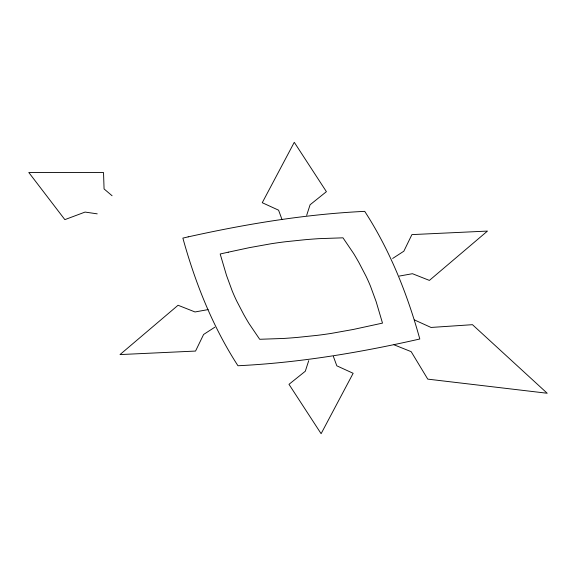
<?xml version="1.0" encoding="UTF-8"?>
<svg xmlns="http://www.w3.org/2000/svg" width="576" height="576" viewBox="0 0 576 576"><rect width="100%" height="100%" fill="white"/><g stroke="black" fill="none" stroke-linecap="round" stroke-linejoin="round"><path stroke-width="0.86" d="M306.67 215.338L310.097 204.761L326.405 191.671L294.278 142.308L262.253 202.709L278.582 210.182L282.024 219.578M308.722 360.662L305.302 371.239L288.986 384.329L321.113 433.692L353.146 373.291L336.816 365.818L333.374 356.422M214.834 327.204L203.609 334.462L195.545 351.065L120.01 354.578L178.063 305.258L195.019 311.962L208.116 309.6M392.63 258.466L403.848 251.201L411.912 234.605L487.454 231.084L429.401 280.411L412.438 273.708L399.348 276.062M97.222 213.847L85.068 212.076L64.858 219.636L28.8 172.498L103.529 172.534L104.069 188.935L112.082 195.746M394.02 344.801L411.163 351.648L427.766 379.13L547.2 393.25L472.471 324.684L431.021 327.449L414.432 319.932M188.208 236.866L182.873 238.104C195.228 282.859 212.638 326.678 237.96 365.746C299.254 362.772 360.029 352.584 419.803 338.998C407.448 294.25 390.038 250.423 364.716 211.356C305.244 214.207 246.269 223.985 188.208 236.866M228.233 252.194L220.176 253.994L226.534 275.472L232.25 291.038A341.777 252.382 -22.4 0 0 236.722 301.046L243.677 314.381A534.096 394.409 -22.4 0 0 249.019 323.554L259.69 339.286L283.961 338.436A534.096 394.409 -22.4 0 0 297.698 337.385L317.275 335.347A341.777 252.382 -22.4 0 0 331.61 333.346L353.297 329.458L382.5 323.114L376.142 301.63L370.426 286.063A341.777 252.382 -22.4 0 0 365.954 276.062L358.999 262.721A534.096 394.409 -22.4 0 0 353.657 253.548L342.986 237.823L318.715 238.666A534.096 394.409 -22.4 0 0 304.978 239.717L285.401 241.754A341.777 252.382 -22.4 0 0 271.066 243.756L249.379 247.651L228.233 252.194"/></g></svg>
